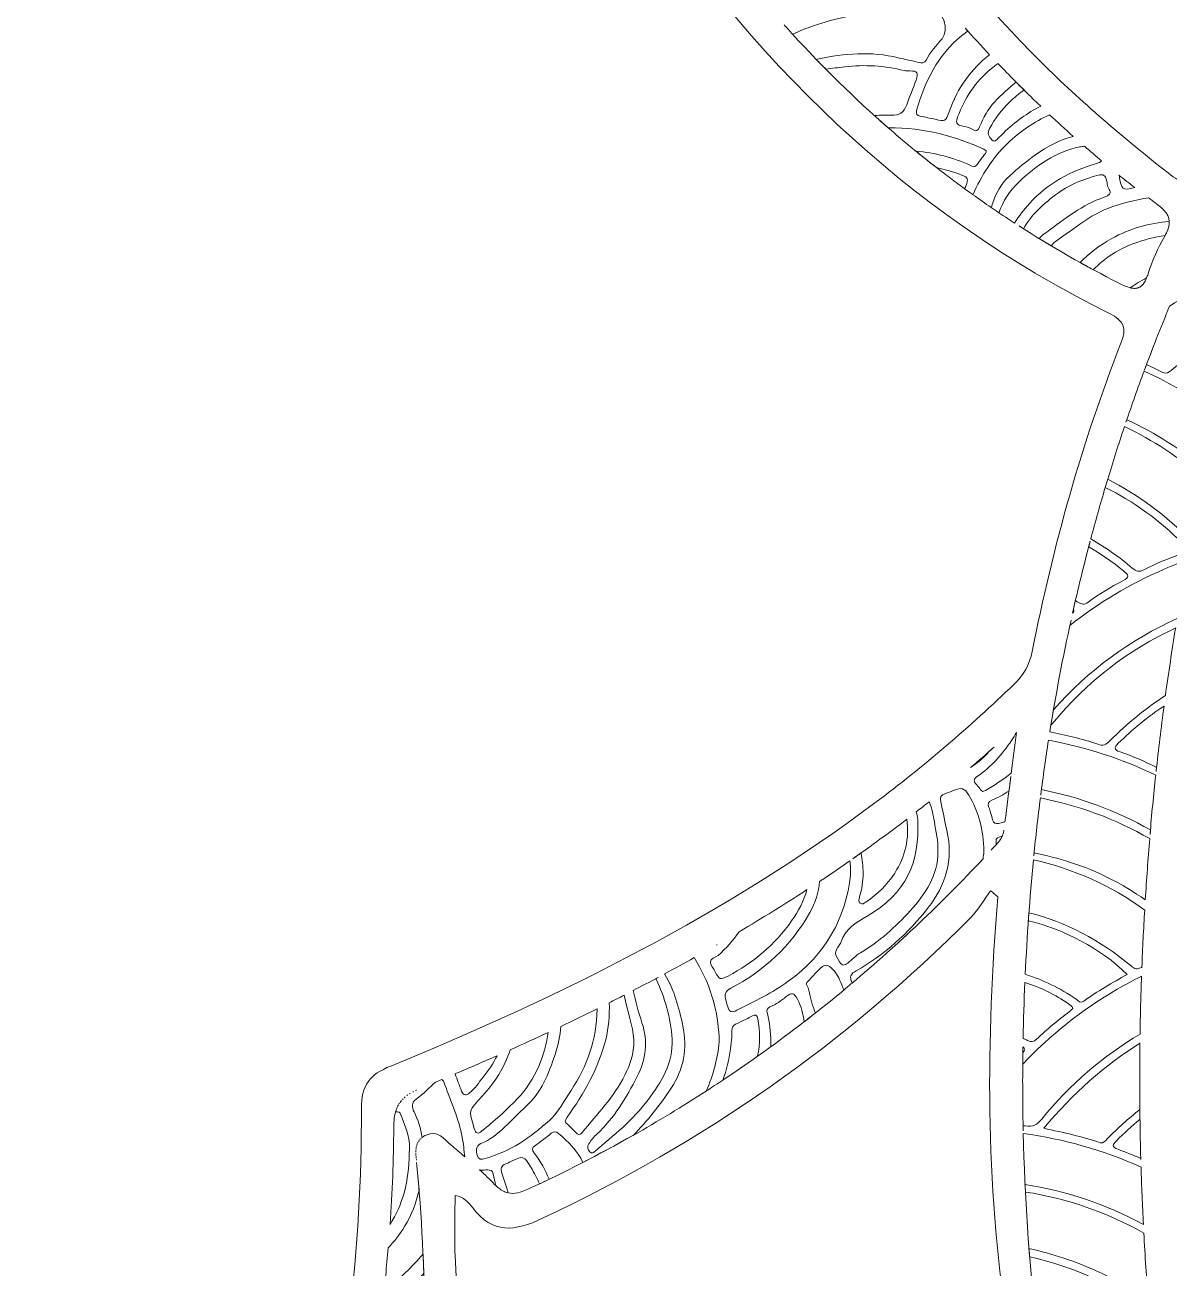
# Model space of a CAD drawing. Extents: x 39 to 1962, y -794 to -206.
# Drawn here: x 39.5 to 190.4, y -568 to -404.1 of the extents above; entities that cross this region are included whole.
import ezdxf

# ---------------------------------------------------------------- set-up
doc = ezdxf.new("R2010")
doc.units = 0
doc.header["$MEASUREMENT"] = 0
doc.layers.add('Layer 1', color=7, linetype='Continuous')

# ---------------------------------------------------------------- blocks, each defined once
blk = doc.blocks.new('block 3')
at = {"layer": 'Layer 1', "lineweight": 0}
for points, knots in [([(393.1, -365.01), (402.1, -360.03), (410.87, -354.67), (419.38, -348.9), (441.44, -333.94), (460.4, -315.92), (474.68, -293.21), (476.14, -290.88), (476.2, -289.34), (474, -287.48), (470.25, -284.29), (466.73, -280.83), (463.09, -277.51), (460.36, -275.03), (459.69, -275.11), (457.68, -278.22), (437.77, -308.85), (412.73, -334.57), (383.28, -356.07), (381.5, -357.37), (380.16, -358.92), (379.01, -360.77), (369.69, -375.81), (359.8, -390.44), (347.75, -403.49), (340.34, -411.52), (332.34, -418.91), (323.25, -425.39), (319.92, -418.65), (316.47, -412.25), (312.69, -406.03), (312.05, -404.98), (312.32, -404), (312.5, -402.94), (314.88, -388.68), (315.68, -374.41), (312.74, -360.13), (309.8, -345.89), (303.75, -333.59), (290.87, -325.66), (289.62, -324.89), (289.75, -324.26), (290.25, -323.1), (295.27, -311.51), (296.1, -299.71), (291.68, -287.77), (291.04, -286.05), (291.71, -285.23), (292.77, -284.21), (297.51, -279.71), (302.17, -275.14), (306.93, -270.65), (320.35, -258), (334.2, -245.87), (350.31, -236.63), (369.09, -225.88), (388.99, -221.25), (410.52, -225.5), (425.78, -228.51), (439.47, -235.21), (452.46, -243.53), (453.79, -244.38), (455.22, -245.74), (456.65, -243.92), (458.11, -242.07), (456.35, -240.99), (455.25, -239.94), (450.9, -235.79), (446.32, -231.93), (441.45, -228.41), (416.56, -210.46), (389.6, -206.01), (360.48, -216.11), (343.7, -221.92), (328.86, -231.24), (314.82, -241.93), (302.87, -251.02), (291.78, -261.11), (280.8, -271.33), (279.84, -272.22), (279.14, -273.43), (277.29, -272.73), (271.76, -270.63), (266.11, -271.08), (260.55, -272.66), (258.82, -273.15), (257.28, -273.12), (255.55, -272.64), (251.51, -271.53), (247.18, -270.36), (243.21, -271.79), (237.94, -273.69), (234.56, -271.74), (231.48, -267.93), (231.28, -267.68), (231.03, -267.47), (230.8, -267.25), (214.83, -252.45), (198.42, -238.2), (179.5, -227.18), (164.15, -218.24), (147.94, -211.72), (129.96, -210.84), (101.87, -209.46), (79.56, -221.94), (59.97, -240.66), (58.97, -241.62), (58.25, -242.7), (59.37, -244), (60.45, -245.27), (61.63, -244.74), (62.8, -244.02), (66.37, -241.85), (69.9, -239.6), (73.55, -237.58), (86.52, -230.41), (100.19, -225.37), (115.09, -224.17), (135.28, -222.54), (153.33, -228.74), (170.18, -239.25), (190.25, -251.77), (206.82, -268.43), (223.73, -284.69), (224.59, -285.52), (224.84, -286.31), (224.39, -287.52), (219.89, -299.58), (220.67, -311.47), (225.76, -323.15), (226.29, -324.37), (226.19, -324.98), (225.01, -325.7), (212.58, -333.38), (206.48, -345.23), (203.48, -358.98), (200.41, -372.99), (200.86, -387.08), (203.27, -401.13), (203.74, -403.91), (203.47, -406.21), (201.96, -408.68), (199.17, -413.24), (196.6, -417.95), (194.29, -422.77), (193.08, -425.29), (192.18, -425.07), (190.27, -423.58), (184.44, -419.02), (178.83, -414.22), (173.57, -409.01), (159.02, -394.56), (147.63, -377.71), (136.75, -360.47), (135.83, -359.02), (134.89, -357.65), (133.45, -356.61), (103.54, -334.97), (78.23, -308.92), (58.21, -277.83), (56.73, -275.53), (55.37, -275.25), (53.38, -277.14), (49.97, -280.39), (46.47, -283.55), (43, -286.75), (39.46, -290.02), (39.5, -289.99), (42.11, -294.14), (55.67, -315.71), (73.62, -332.97), (94.44, -347.42), (103.59, -353.77), (113.1, -359.58), (122.84, -364.98), (125.03, -366.2), (125.19, -367.14), (123.76, -369.05), (122.03, -371.36), (120.78, -374.05), (118.97, -376.28), (116.93, -378.78), (117.14, -380.77), (118.84, -383.43), (134.92, -408.61), (155.65, -428.71), (182.54, -442.12), (184.49, -443.09), (184.84, -444), (184.05, -446.02), (178.91, -459.21), (175.08, -472.79), (172.36, -486.69), (172.01, -488.46), (171.22, -489.8), (169.93, -491.04), (164.14, -496.62), (158.05, -501.85), (151.6, -506.67), (131.99, -521.33), (110.28, -532.16), (87.72, -541.37), (84.96, -542.5), (83.83, -543.89), (83.85, -547.02), (83.97, -565.41), (81.52, -583.55), (77.78, -601.52), (74.41, -617.67), (69.89, -633.53), (65.23, -649.34), (63.96, -653.62), (64.21, -653.97), (68.67, -654.81), (72.46, -655.52), (76.24, -656.23), (80.04, -656.92), (84.51, -657.73), (84.49, -657.71), (85.81, -653.34), (94.41, -624.96), (97.62, -595.95), (96.22, -566.37), (96.1, -563.76), (96.21, -561.13), (96.21, -558.46), (97.36, -558.55), (98.01, -559.39), (98.54, -560.08), (101.22, -563.55), (104.05, -563.19), (107.76, -561.45), (128.93, -551.52), (147.79, -538.36), (164.25, -521.77), (165.27, -520.75), (165.99, -519.43), (166.86, -518.25), (167.17, -518.51), (167.49, -518.78), (167.81, -519.04), (166.27, -537.89), (166.16, -556.79), (169.02, -575.44), (170.39, -584.42), (168.22, -591.5), (163.99, -598.98), (150.94, -622.11), (135.39, -643.47), (118.96, -664.23), (117.02, -666.68), (116.52, -668.68), (117.59, -671.73), (122.74, -686.41), (126.27, -701.52), (128.92, -716.84), (132.78, -739.14), (134.55, -761.67), (135.88, -784.24), (136.05, -787.06), (136.97, -788.29), (139.83, -788.37), (144.43, -788.51), (149.02, -788.92), (153.62, -789.17), (157.71, -789.39), (158.09, -789.01), (157.96, -784.96), (157.32, -764.11), (154.05, -743.63), (149.1, -723.39), (145.07, -706.94), (139.9, -690.85), (133.86, -675.05), (132.82, -672.34), (133.48, -671.99), (136, -672.29), (139.18, -672.68), (142.41, -672.7), (145.6, -673.06), (147.68, -673.3), (148.94, -672.54), (150.15, -670.88), (160.62, -656.53), (169.29, -641.2), (175.84, -624.68), (176.23, -623.68), (176.22, -622.35), (177.56, -621.73), (178.53, -624.96), (179.42, -628.16), (180.43, -631.31), (186.54, -650.34), (194, -668.76), (205.69, -685.16), (210.88, -692.45), (216.78, -699.11), (224.93, -703.26), (234.01, -707.89), (242.13, -706.02), (248.25, -697.99), (251.88, -693.23), (253.98, -687.74), (255.55, -682.03), (256.38, -679.03), (257.08, -675.99), (258.05, -672.09), (259.04, -676.08), (259.72, -679.18), (260.6, -682.22), (262.61, -689.17), (265.18, -695.85), (270.57, -701), (275.02, -705.26), (280.27, -706.67), (286.27, -705.13), (292.39, -703.55), (297.26, -699.91), (301.61, -695.54), (313.49, -683.63), (320.92, -668.94), (327.47, -653.73), (331.92, -643.4), (335.37, -632.71), (338.68, -621.17), (339.37, -622.72), (339.79, -623.57), (340.14, -624.45), (346.72, -641.07), (355.35, -656.54), (366, -670.9), (367.23, -672.55), (368.5, -673.29), (370.56, -673.06), (373.86, -672.69), (377.19, -672.63), (380.49, -672.27), (382.79, -672.01), (383.25, -672.46), (382.37, -674.78), (376.66, -689.8), (371.66, -705.05), (367.7, -720.63), (362.29, -741.86), (358.77, -763.37), (358.13, -785.31), (358.04, -788.18), (358.81, -789.51), (361.91, -789.23), (366.82, -788.79), (371.74, -788.52), (376.66, -788.31), (379.02, -788.21), (380.06, -787.31), (380.22, -784.84), (380.99, -772.98), (381.75, -761.11), (382.82, -749.27), (385.05, -724.69), (388.78, -700.31), (396.85, -676.92), (399.27, -669.92), (398.21, -665.39), (393.72, -659.81), (376.32, -638.16), (360.52, -615.39), (347.62, -590.69), (346.25, -588.07), (345.91, -585.58), (346.33, -582.71), (348.66, -566.56), (349.53, -550.32), (349.08, -534.01), (348.95, -529.05), (348.63, -524.09), (348.39, -519.13), (348.72, -518.88), (349.04, -518.62), (349.37, -518.37), (350.31, -519.66), (351.1, -521.09), (352.22, -522.21), (369.01, -539.1), (388.3, -552.39), (410.02, -562.19), (412.7, -563.39), (414.6, -563.24), (416.51, -560.99), (417.41, -559.92), (418.42, -558.76), (420.07, -558.25), (420.07, -559.04), (420.1, -559.56), (420.06, -560.09), (418.99, -577.02), (419.32, -593.92), (421.34, -610.78), (423.12, -625.59), (426.18, -640.13), (430.44, -654.43), (431.14, -656.76), (432.21, -657.81), (434.85, -657.21), (439.23, -656.2), (443.66, -655.44), (448.1, -654.71), (450.93, -654.24), (451.94, -653.1), (451.01, -650.11), (449, -643.67), (447.23, -637.16), (445.43, -630.67), (437.74, -602.81), (432.05, -574.63), (432.24, -545.56), (432.25, -543.4), (431.13, -542.57), (429.43, -541.84), (422.26, -538.74), (415.05, -535.73), (407.99, -532.4), (385.48, -521.79), (364.49, -508.86), (346.54, -491.4), (345.01, -489.92), (344.03, -488.35), (343.63, -486.24), (341.08, -472.85), (337.4, -459.76), (332.44, -447.08), (331.18, -443.87), (332.02, -442.81), (334.76, -441.42), (361.45, -427.86), (381.9, -407.6), (397.73, -382.42), (398.94, -380.49), (398.94, -379.03), (397.61, -377.2), (395.67, -374.51), (394.11, -371.55), (392.17, -368.86), (390.82, -367), (391.1, -366.11), (393.1, -365.01)], [0, 0, 0, 0, 1, 1, 1, 2, 2, 2, 3, 3, 3, 4, 4, 4, 5, 5, 5, 6, 6, 6, 7, 7, 7, 8, 8, 8, 9, 9, 9, 10, 10, 10, 11, 11, 11, 12, 12, 12, 13, 13, 13, 14, 14, 14, 15, 15, 15, 16, 16, 16, 17, 17, 17, 18, 18, 18, 19, 19, 19, 20, 20, 20, 21, 21, 21, 22, 22, 22, 23, 23, 23, 24, 24, 24, 25, 25, 25, 26, 26, 26, 27, 27, 27, 28, 28, 28, 29, 29, 29, 30, 30, 30, 31, 31, 31, 32, 32, 32, 33, 33, 33, 34, 34, 34, 35, 35, 35, 36, 36, 36, 37, 37, 37, 38, 38, 38, 39, 39, 39, 40, 40, 40, 41, 41, 41, 42, 42, 42, 43, 43, 43, 44, 44, 44, 45, 45, 45, 46, 46, 46, 47, 47, 47, 48, 48, 48, 49, 49, 49, 50, 50, 50, 51, 51, 51, 52, 52, 52, 53, 53, 53, 54, 54, 54, 55, 55, 55, 56, 56, 56, 57, 57, 57, 58, 58, 58, 59, 59, 59, 60, 60, 60, 61, 61, 61, 62, 62, 62, 63, 63, 63, 64, 64, 64, 65, 65, 65, 66, 66, 66, 67, 67, 67, 68, 68, 68, 69, 69, 69, 70, 70, 70, 71, 71, 71, 72, 72, 72, 73, 73, 73, 74, 74, 74, 75, 75, 75, 76, 76, 76, 77, 77, 77, 78, 78, 78, 79, 79, 79, 80, 80, 80, 81, 81, 81, 82, 82, 82, 83, 83, 83, 84, 84, 84, 85, 85, 85, 86, 86, 86, 87, 87, 87, 88, 88, 88, 89, 89, 89, 90, 90, 90, 91, 91, 91, 92, 92, 92, 93, 93, 93, 94, 94, 94, 95, 95, 95, 96, 96, 96, 97, 97, 97, 98, 98, 98, 99, 99, 99, 100, 100, 100, 101, 101, 101, 102, 102, 102, 103, 103, 103, 104, 104, 104, 105, 105, 105, 106, 106, 106, 107, 107, 107, 108, 108, 108, 109, 109, 109, 110, 110, 110, 111, 111, 111, 112, 112, 112, 113, 113, 113, 114, 114, 114, 115, 115, 115, 116, 116, 116, 117, 117, 117, 118, 118, 118, 119, 119, 119, 120, 120, 120, 121, 121, 121, 122, 122, 122, 123, 123, 123, 124, 124, 124, 125, 125, 125, 126, 126, 126, 127, 127, 127, 128, 128, 128, 129, 129, 129, 130, 130, 130, 131, 131, 131, 132, 132, 132, 133, 133, 133, 134, 134, 134, 135, 135, 135, 136, 136, 136, 137, 137, 137, 138, 138, 138, 139, 139, 139, 140, 140, 140, 141, 141, 141, 142, 142, 142, 143, 143, 143, 144, 144, 144, 145, 145, 145, 146, 146, 146, 147, 147, 147, 148, 148, 148, 148]), ([(140.75, -405.29), (143.61, -403.96), (146.63, -403.14), (149.73, -402.6), (151.47, -402.3), (153.17, -401.75), (154.95, -401.71), (156.38, -401.72), (157.81, -401.89), (159.24, -402.01), (160.63, -402.12), (161.41, -404.72), (160.46, -405.88), (159.71, -406.79), (158.9, -407.62), (158.36, -408.7), (158.15, -409.14), (157.78, -409.11), (157.37, -409.01), (156.48, -408.79), (155.57, -408.61), (154.67, -408.39), (151.11, -407.53), (147.58, -407.79), (144.04, -408.58), (143.98, -408.59), (143.93, -408.61), (143.87, -408.62), (144.29, -409.05), (144.71, -409.47), (145.13, -409.9), (145.94, -409.79), (146.76, -409.69), (147.58, -409.59), (150.25, -409.26), (152.87, -409.46), (155.48, -410.08), (155.71, -410.13), (155.97, -410.12), (156.21, -410.13), (157.2, -410.13), (157.38, -410.35), (157.03, -411.35), (156.65, -412.45), (156.17, -413.51), (155.8, -414.61), (155.45, -415.63), (154.77, -416.01), (153.8, -415.96), (153.47, -415.95), (153.14, -415.96), (152.82, -415.96), (152.39, -415.96), (151.96, -415.99), (151.54, -416.02), (152.13, -416.56), (152.73, -417.09), (153.34, -417.62), (148.91, -413.76), (144.72, -409.65), (140.75, -405.29)], [0, 0, 0, 0, 1, 1, 1, 2, 2, 2, 3, 3, 3, 4, 4, 4, 5, 5, 5, 6, 6, 6, 7, 7, 7, 8, 8, 8, 9, 9, 9, 10, 10, 10, 11, 11, 11, 12, 12, 12, 13, 13, 13, 14, 14, 14, 15, 15, 15, 16, 16, 16, 17, 17, 17, 18, 18, 18, 19, 19, 19, 20, 20, 20, 20]), ([(139.64, -404.05), (140.01, -404.47), (140.38, -404.88), (140.75, -405.29), (140.38, -404.88), (140.01, -404.47), (139.64, -404.05)], [0, 0, 0, 0, 1, 1, 1, 2, 2, 2, 2]), ([(163.04, -405.5), (163.31, -405.28), (163.58, -405.08), (163.86, -404.87), (163.75, -404.75), (163.64, -404.62), (163.53, -404.5), (164.58, -405.67), (165.64, -406.84), (166.72, -407.99), (166.72, -407.99), (166.72, -407.99), (166.72, -407.99), (164.36, -409.87), (162.5, -412.29), (161.38, -415.54), (160.94, -416.81), (160.86, -416.81), (159.56, -416.51), (158.9, -416.36), (158.24, -416.23), (157.57, -416.08), (157.21, -416), (156.97, -415.83), (157.1, -415.37), (158.18, -411.48), (159.93, -407.99), (163.04, -405.5)], [0, 0, 0, 0, 1, 1, 1, 2, 2, 2, 3, 3, 3, 4, 4, 4, 5, 5, 5, 6, 6, 6, 7, 7, 7, 8, 8, 8, 9, 9, 9, 9]), ([(172.45, -413.81), (172.79, -414.14), (173.13, -414.46), (173.47, -414.78), (171.71, -415.67), (170.08, -416.85), (168.56, -418.32), (168.38, -418.5), (168.23, -418.7), (168.02, -418.84), (167.73, -419.04), (167.55, -419.67), (167.04, -419.21), (166.59, -418.8), (166.38, -418.35), (166.73, -417.72), (167.45, -416.43), (168.28, -415.24), (169.34, -414.25), (169.96, -413.67), (170.61, -413.13), (171.27, -412.64), (170.92, -412.29), (170.57, -411.95), (170.22, -411.6), (169.24, -412.4), (168.31, -413.27), (167.41, -414.21), (166.51, -415.14), (165.9, -416.29), (165.42, -417.51), (165.22, -418.03), (164.98, -418.17), (164.51, -417.86), (164.06, -417.57), (163.54, -417.48), (163.04, -417.39), (162.29, -417.25), (162.27, -416.8), (162.51, -416.2), (163.48, -413.71), (164.87, -411.51), (166.92, -409.86), (167.22, -409.62), (167.53, -409.39), (167.84, -409.16), (167.84, -409.15), (167.83, -409.15), (167.82, -409.14), (169.34, -410.72), (170.87, -412.28), (172.45, -413.81)], [0, 0, 0, 0, 1, 1, 1, 2, 2, 2, 3, 3, 3, 4, 4, 4, 5, 5, 5, 6, 6, 6, 7, 7, 7, 8, 8, 8, 9, 9, 9, 10, 10, 10, 11, 11, 11, 12, 12, 12, 13, 13, 13, 14, 14, 14, 15, 15, 15, 16, 16, 16, 17, 17, 17, 17]), ([(169.1, -419.68), (170.77, -418.07), (172.64, -416.85), (174.64, -415.9), (175.67, -416.86), (176.71, -417.82), (177.76, -418.76), (175.99, -419.24), (174.35, -420.1), (172.79, -421.2), (171.6, -422.05), (170.46, -422.97), (169.38, -423.97), (168.27, -424.99), (167.53, -426.23), (167.09, -427.73), (167.04, -427.87), (167, -428.01), (166.95, -428.15), (166.14, -427.59), (165.33, -427.02), (164.52, -426.45), (165.67, -423.95), (167.08, -421.62), (169.1, -419.68)], [0, 0, 0, 0, 1, 1, 1, 2, 2, 2, 3, 3, 3, 4, 4, 4, 5, 5, 5, 6, 6, 6, 7, 7, 7, 8, 8, 8, 8]), ([(165.97, -420.46), (166.27, -420.6), (166.37, -420.73), (166.17, -421), (165.77, -421.55), (165.37, -422.08), (164.96, -422.61), (164.72, -422.92), (164.46, -422.71), (164.22, -422.6), (161.9, -421.52), (159.49, -420.92), (157.03, -420.73), (157.92, -421.45), (158.81, -422.17), (159.72, -422.87), (157.54, -421.18), (155.41, -419.43), (153.34, -417.62), (158.27, -417.63), (162.18, -418.74), (165.97, -420.46)], [0, 0, 0, 0, 1, 1, 1, 2, 2, 2, 3, 3, 3, 4, 4, 4, 5, 5, 5, 6, 6, 6, 7, 7, 7, 7]), ([(167.97, -428.85), (168.51, -427.31), (169.37, -425.94), (170.59, -424.79), (172.91, -422.59), (175.46, -420.78), (178.61, -420.15), (178.82, -420.11), (179.03, -420.08), (179.25, -420.06), (179.99, -420.71), (180.75, -421.36), (181.51, -421.99), (181.36, -422.14), (181.16, -422.25), (180.87, -422.33), (177.5, -423.3), (174.44, -424.9), (171.99, -427.6), (171.26, -428.41), (170.59, -429.27), (170.01, -430.19), (168.98, -429.53), (167.96, -428.84), (166.95, -428.15), (167.29, -428.38), (167.63, -428.62), (167.97, -428.85)], [0, 0, 0, 0, 1, 1, 1, 2, 2, 2, 3, 3, 3, 4, 4, 4, 5, 5, 5, 6, 6, 6, 7, 7, 7, 8, 8, 8, 9, 9, 9, 9]), ([(161.06, -423.2), (161.71, -423.38), (162.36, -423.6), (162.99, -423.85), (163.38, -424), (163.94, -424.12), (163.78, -424.73), (163.7, -425.05), (163.6, -425.39), (163.43, -425.67), (162.18, -424.76), (160.94, -423.82), (159.72, -422.87), (160.16, -422.97), (160.61, -423.08), (161.06, -423.2)], [0, 0, 0, 0, 1, 1, 1, 2, 2, 2, 3, 3, 3, 4, 4, 4, 5, 5, 5, 5]), ([(183.87, -438.15), (179.27, -435.83), (174.86, -433.3), (170.62, -430.58), (170.82, -430.71), (171.02, -430.83), (171.21, -430.96), (172.38, -428.81), (174.22, -427.32), (176.17, -425.96), (177.65, -424.94), (179.34, -424.37), (181.05, -423.89), (181.69, -423.71), (182.04, -423.89), (182.15, -424.58), (182.18, -424.75), (182.27, -424.91), (182.26, -425.08), (182.24, -425.56), (182.86, -425.98), (182.54, -426.38), (182.27, -426.71), (181.73, -426.81), (181.3, -426.98), (178.53, -428.08), (176.21, -429.98), (173.81, -431.72), (173.61, -431.86), (173.43, -432.04), (173.26, -432.23), (173.78, -432.55), (174.31, -432.87), (174.84, -433.19), (175.94, -432.04), (177.39, -431.33), (178.65, -430.36), (181.36, -428.27), (184.47, -427.37), (187.69, -426.87), (188.08, -427.15), (188.46, -427.44), (188.85, -427.73), (190.25, -428.74), (190.67, -429.63), (190.31, -430.83), (190.4, -430.53), (190.44, -430.25), (190.43, -429.98), (187.8, -430.19), (185.23, -430.9), (182.84, -432.24), (181.27, -433.12), (179.88, -434.17), (178.68, -435.4), (179.25, -435.72), (179.82, -436.03), (180.4, -436.34), (180.87, -435.87), (181.38, -435.43), (181.92, -435), (184.37, -433.09), (187.07, -432.29), (189.88, -431.83), (190.02, -431.57), (190.14, -431.32), (190.23, -431.09), (190.13, -431.35), (190, -431.62), (189.83, -431.92), (188.95, -433.5), (188.16, -435.18), (187.63, -436.91), (187.57, -437.1), (187.51, -437.27), (187.44, -437.43), (186.69, -437.82), (185.97, -438.25), (185.29, -438.73), (185.47, -438.78), (185.63, -438.8), (185.79, -438.81), (185.25, -438.79), (184.62, -438.53), (183.87, -438.15)], [0, 0, 0, 0, 1, 1, 1, 2, 2, 2, 3, 3, 3, 4, 4, 4, 5, 5, 5, 6, 6, 6, 7, 7, 7, 8, 8, 8, 9, 9, 9, 10, 10, 10, 11, 11, 11, 12, 12, 12, 13, 13, 13, 14, 14, 14, 15, 15, 15, 16, 16, 16, 17, 17, 17, 18, 18, 18, 19, 19, 19, 20, 20, 20, 21, 21, 21, 22, 22, 22, 23, 23, 23, 24, 24, 24, 25, 25, 25, 26, 26, 26, 27, 27, 27, 28, 28, 28, 28]), ([(185.88, -425.51), (184.24, -425.96), (184.12, -425.81), (183.81, -423.88), (183.81, -423.88), (183.81, -423.88), (183.8, -423.88), (184.49, -424.43), (185.18, -424.97), (185.88, -425.51)], [0, 0, 0, 0, 1, 1, 1, 2, 2, 2, 3, 3, 3, 3]), ([(164.51, -426.44), (164.15, -426.19), (163.79, -425.93), (163.44, -425.67), (163.79, -425.93), (164.15, -426.19), (164.51, -426.44)], [0, 0, 0, 0, 1, 1, 1, 2, 2, 2, 2]), ([(190.3, -430.85), (190.28, -430.93), (190.26, -431), (190.23, -431.08), (190.26, -431), (190.28, -430.93), (190.3, -430.85)], [0, 0, 0, 0, 1, 1, 1, 2, 2, 2, 2]), ([(200.55, -443.84), (197.08, -445.14), (193.74, -447.07), (190.67, -449.62), (190.34, -449.89), (190.08, -450.15), (189.58, -449.89), (188.88, -449.52), (188.16, -449.18), (187.43, -448.86), (187.33, -449.12), (187.23, -449.39), (187.13, -449.65), (188.19, -446.8), (189.31, -443.96), (190.48, -441.14), (191.34, -440.58), (192.23, -440.06), (193.15, -439.57), (196.35, -437.86), (199.7, -436.63), (203.11, -435.86), (202.22, -438.51), (201.37, -441.17), (200.55, -443.84)], [0, 0, 0, 0, 1, 1, 1, 2, 2, 2, 3, 3, 3, 4, 4, 4, 5, 5, 5, 6, 6, 6, 7, 7, 7, 8, 8, 8, 8]), ([(187.25, -437.84), (187.32, -437.72), (187.38, -437.59), (187.44, -437.44), (187.38, -437.59), (187.32, -437.72), (187.25, -437.84)], [0, 0, 0, 0, 1, 1, 1, 2, 2, 2, 2]), ([(185.81, -438.81), (185.97, -438.81), (186.12, -438.8), (186.26, -438.76), (186.12, -438.8), (185.97, -438.81), (185.81, -438.81)], [0, 0, 0, 0, 1, 1, 1, 2, 2, 2, 2]), ([(186.26, -438.76), (186.35, -438.73), (186.44, -438.69), (186.53, -438.65), (186.44, -438.69), (186.35, -438.73), (186.26, -438.76)], [0, 0, 0, 0, 1, 1, 1, 2, 2, 2, 2]), ([(186.54, -438.64), (186.67, -438.57), (186.79, -438.47), (186.9, -438.35), (186.79, -438.47), (186.67, -438.57), (186.54, -438.64)], [0, 0, 0, 0, 1, 1, 1, 2, 2, 2, 2]), ([(186.92, -438.33), (187.03, -438.21), (187.14, -438.05), (187.24, -437.87), (187.14, -438.05), (187.03, -438.21), (186.92, -438.33)], [0, 0, 0, 0, 1, 1, 1, 2, 2, 2, 2]), ([(187.11, -449.71), (190.67, -451.32), (194.03, -453.33), (197.19, -455.74), (196.51, -458.33), (195.87, -460.94), (195.26, -463.55), (195.32, -463.32), (195.37, -463.09), (195.43, -462.86), (192.15, -460.11), (188.58, -457.87), (184.83, -456.13), (184.8, -456.24), (184.76, -456.35), (184.72, -456.46), (185.48, -454.2), (186.28, -451.95), (187.11, -449.71)], [0, 0, 0, 0, 1, 1, 1, 2, 2, 2, 3, 3, 3, 4, 4, 4, 5, 5, 5, 6, 6, 6, 6]), ([(184.52, -457.04), (188.27, -458.82), (191.83, -461.13), (195.16, -464), (194.53, -466.72), (193.94, -469.45), (193.38, -472.19), (189.98, -468.73), (186.29, -465.99), (182.31, -463.99), (183.01, -461.66), (183.75, -459.35), (184.52, -457.04)], [0, 0, 0, 0, 1, 1, 1, 2, 2, 2, 3, 3, 3, 4, 4, 4, 4]), ([(181.99, -465.05), (182.1, -464.7), (182.2, -464.34), (182.31, -463.99), (182.2, -464.34), (182.1, -464.7), (181.99, -465.05)], [0, 0, 0, 0, 1, 1, 1, 2, 2, 2, 2]), ([(180.07, -471.86), (180.68, -469.58), (181.32, -467.32), (181.99, -465.06), (185.7, -466.92), (189.16, -469.39), (192.21, -472.46), (193.15, -473.4), (193.15, -473.4), (191.95, -473.84), (190.29, -474.44), (188.66, -475.11), (187.09, -475.92), (186.47, -476.24), (186.08, -476.16), (185.55, -475.71), (183.81, -474.21), (181.98, -472.93), (180.07, -471.86)], [0, 0, 0, 0, 1, 1, 1, 2, 2, 2, 3, 3, 3, 4, 4, 4, 5, 5, 5, 6, 6, 6, 6]), ([(184.39, -476.07), (185.06, -476.61), (185.26, -476.9), (184.32, -477.37), (182.71, -478.17), (181.19, -479.14), (179.73, -480.2), (179.22, -480.56), (178.87, -480.51), (178.36, -480.18), (178.26, -480.11), (178.15, -480.05), (178.05, -479.99), (177.96, -480.36), (177.88, -480.74), (177.79, -481.11), (177.91, -481.28), (177.88, -481.45), (177.67, -481.65), (178.39, -478.47), (179.16, -475.31), (179.99, -472.16), (179.93, -472.41), (179.86, -472.66), (179.8, -472.91), (181.39, -473.81), (182.92, -474.86), (184.39, -476.07)], [0, 0, 0, 0, 1, 1, 1, 2, 2, 2, 3, 3, 3, 4, 4, 4, 5, 5, 5, 6, 6, 6, 7, 7, 7, 8, 8, 8, 9, 9, 9, 9]), ([(189.92, -492.51), (187.34, -494.17), (184.89, -496.17), (182.59, -498.49), (182.09, -498.99), (181.7, -499.19), (180.99, -498.93), (178.93, -498.2), (176.8, -497.75), (174.67, -497.3), (175.47, -492.34), (176.4, -487.43), (177.47, -482.57), (177.42, -482.79), (177.37, -483.02), (177.32, -483.25), (181.07, -480.29), (185.22, -477.82), (189.78, -475.84), (190.81, -475.39), (191.85, -474.99), (192.9, -474.61), (192.9, -474.61), (192.9, -474.61), (192.9, -474.61), (192.4, -477.18), (191.92, -479.77), (191.48, -482.37), (191.48, -482.36), (191.49, -482.36), (191.49, -482.35), (185.36, -485.11), (179.76, -489.16), (175.15, -494.41), (175.04, -495.08), (174.92, -495.75), (174.81, -496.42), (174.87, -496.36), (174.93, -496.3), (174.98, -496.24), (179.54, -490.67), (185.14, -486.45), (191.28, -483.58), (191.28, -483.58), (191.28, -483.58), (191.28, -483.57), (190.79, -486.54), (190.34, -489.52), (189.92, -492.51)], [0, 0, 0, 0, 1, 1, 1, 2, 2, 2, 3, 3, 3, 4, 4, 4, 5, 5, 5, 6, 6, 6, 7, 7, 7, 8, 8, 8, 9, 9, 9, 10, 10, 10, 11, 11, 11, 12, 12, 12, 13, 13, 13, 14, 14, 14, 15, 15, 15, 16, 16, 16, 16]), ([(183.94, -499.94), (183.07, -499.64), (183.12, -499.39), (183.71, -498.81), (185.59, -496.95), (187.6, -495.31), (189.74, -493.89), (189.35, -496.76), (189.01, -499.63), (188.7, -502.52), (188.71, -502.35), (188.73, -502.18), (188.75, -502.01), (187.2, -501.19), (185.59, -500.5), (183.94, -499.94)], [0, 0, 0, 0, 1, 1, 1, 2, 2, 2, 3, 3, 3, 4, 4, 4, 5, 5, 5, 5]), ([(169.59, -502.74), (168.52, -503.6), (167.35, -504.32), (166.17, -505.04), (165.91, -505.19), (165.73, -505.2), (165.55, -504.95), (165.39, -504.72), (165.23, -504.48), (165.03, -504.29), (164.56, -503.85), (164.61, -503.5), (165.13, -503.15), (166.95, -501.93), (168.38, -500.26), (169.62, -498.44), (169.85, -498.1), (170.07, -497.74), (170.28, -497.38), (170.05, -499.19), (169.82, -500.97), (169.59, -502.74)], [0, 0, 0, 0, 1, 1, 1, 2, 2, 2, 3, 3, 3, 4, 4, 4, 5, 5, 5, 6, 6, 6, 7, 7, 7, 7]), ([(187.9, -510.83), (187.91, -510.63), (187.93, -510.44), (187.95, -510.24), (183.38, -507.66), (178.52, -505.89), (173.57, -504.92), (173.54, -505.16), (173.51, -505.39), (173.48, -505.63), (173.79, -503.21), (174.13, -500.8), (174.5, -498.4), (179.55, -499.34), (184.27, -500.89), (188.64, -503.03), (188.36, -505.63), (188.11, -508.22), (187.9, -510.83)], [0, 0, 0, 0, 1, 1, 1, 2, 2, 2, 3, 3, 3, 4, 4, 4, 5, 5, 5, 6, 6, 6, 6]), ([(166.58, -499.95), (166.39, -500.22), (166.19, -500.47), (165.93, -500.69), (165.37, -501.17), (164.8, -501.61), (164.21, -502.01), (164.21, -502.01), (164.21, -502.01), (164.21, -502.01), (165.26, -501.12), (166.3, -500.22), (167.34, -499.3), (167.09, -499.52), (166.83, -499.73), (166.58, -499.95)], [0, 0, 0, 0, 1, 1, 1, 2, 2, 2, 3, 3, 3, 4, 4, 4, 5, 5, 5, 5]), ([(168.76, -509.16), (167.3, -509.6), (167.29, -509.58), (166.86, -507.94), (166.8, -507.72), (166.75, -507.49), (166.65, -507.29), (166.41, -506.8), (166.54, -506.5), (167.02, -506.3), (167.83, -505.97), (168.58, -505.55), (169.29, -505.07), (169.37, -504.45), (169.45, -503.82), (169.53, -503.2), (169.28, -505.2), (169.02, -507.18), (168.76, -509.16)], [0, 0, 0, 0, 1, 1, 1, 2, 2, 2, 3, 3, 3, 4, 4, 4, 5, 5, 5, 6, 6, 6, 6]), ([(148.59, -530.43), (148.52, -530.24), (148.45, -530.04), (148.41, -529.84), (148.3, -529.3), (148.76, -529.01), (149.12, -528.81), (152.86, -526.75), (155.97, -523.84), (158.63, -520.48), (160.93, -517.58), (162, -514.14), (161.08, -510.27), (160.78, -509.02), (160.58, -507.76), (160.28, -506.51), (160.15, -505.95), (160.31, -505.64), (160.82, -505.47), (161.23, -505.33), (161.64, -505.17), (162.04, -505.01), (163.02, -504.61), (163.44, -504.71), (163.99, -505.63), (165.27, -507.8), (165.93, -510.19), (165.99, -513.11), (165.96, -513.43), (165.91, -513.74), (165.86, -514.05), (160.38, -519.89), (154.63, -525.36), (148.59, -530.43)], [0, 0, 0, 0, 1, 1, 1, 2, 2, 2, 3, 3, 3, 4, 4, 4, 5, 5, 5, 6, 6, 6, 7, 7, 7, 8, 8, 8, 9, 9, 9, 10, 10, 10, 11, 11, 11, 11]), ([(161.5, -504.29), (161.5, -504.29), (161.5, -504.29), (161.49, -504.29), (161.5, -504.29), (161.5, -504.29), (161.5, -504.29)], [0, 0, 0, 0, 1, 1, 1, 2, 2, 2, 2]), ([(158.78, -506.59), (159.11, -507.4), (159.3, -508.27), (159.44, -509.14), (159.65, -510.43), (159.95, -511.71), (159.92, -513.03), (159.93, -516.28), (158.24, -518.69), (156.26, -520.89), (154.31, -523.05), (152.17, -524.98), (149.68, -526.45), (149.06, -526.81), (148.56, -527.34), (148.01, -527.8), (147.61, -528.14), (147.29, -528.18), (146.95, -527.64), (146.23, -526.47), (146.2, -526.49), (146.97, -525.31), (147.02, -525.23), (147.08, -525.17), (147.11, -525.09), (147.65, -523.23), (149.09, -522.47), (150.6, -521.59), (155.74, -518.58), (157.55, -514.54), (157.25, -508.86), (157.23, -508.52), (157.15, -508.18), (157.06, -507.84), (157.63, -507.4), (158.19, -506.96), (158.75, -506.52), (158.76, -506.54), (158.77, -506.56), (158.78, -506.59)], [0, 0, 0, 0, 1, 1, 1, 2, 2, 2, 3, 3, 3, 4, 4, 4, 5, 5, 5, 6, 6, 6, 7, 7, 7, 8, 8, 8, 9, 9, 9, 10, 10, 10, 11, 11, 11, 12, 12, 12, 13, 13, 13, 13]), ([(173.43, -506.01), (178.46, -507), (183.34, -508.79), (187.85, -511.38), (187.63, -514.08), (187.44, -516.78), (187.27, -519.47), (184.27, -517.34), (180.99, -515.65), (177.39, -514.51), (175.78, -514), (174.18, -513.58), (172.61, -513.24), (172.59, -513.37), (172.58, -513.51), (172.56, -513.65), (172.82, -511.09), (173.1, -508.55), (173.43, -506.01)], [0, 0, 0, 0, 1, 1, 1, 2, 2, 2, 3, 3, 3, 4, 4, 4, 5, 5, 5, 6, 6, 6, 6]), ([(155.79, -508.83), (156.17, -511.35), (155.63, -513.73), (154.21, -515.93), (153.21, -517.47), (151.91, -518.73), (150.41, -519.74), (150.19, -519.88), (149.96, -520.13), (149.67, -519.91), (149.41, -519.7), (149.5, -519.39), (149.57, -519.12), (149.86, -518.07), (150.07, -517.02), (150.05, -515.93), (150.04, -515.02), (149.95, -514.13), (149.78, -513.27), (149.41, -513.53), (149.04, -513.78), (148.68, -514.04), (151.09, -512.35), (153.46, -510.62), (155.79, -508.83)], [0, 0, 0, 0, 1, 1, 1, 2, 2, 2, 3, 3, 3, 4, 4, 4, 5, 5, 5, 6, 6, 6, 7, 7, 7, 8, 8, 8, 8]), ([(167.6, -512.18), (167.61, -512.03), (167.61, -511.87), (167.59, -511.71), (167.52, -511.29), (167.92, -511.18), (168.25, -511.12), (168.29, -511.12), (168.33, -511.11), (168.37, -511.1), (168.18, -511.5), (167.9, -511.85), (167.6, -512.18)], [0, 0, 0, 0, 1, 1, 1, 2, 2, 2, 3, 3, 3, 4, 4, 4, 4]), ([(168.37, -511.1), (168.43, -510.98), (168.47, -510.86), (168.52, -510.73), (168.48, -510.86), (168.43, -510.98), (168.37, -511.1)], [0, 0, 0, 0, 1, 1, 1, 2, 2, 2, 2]), ([(168.53, -510.7), (168.57, -510.56), (168.6, -510.42), (168.62, -510.26), (168.6, -510.42), (168.57, -510.56), (168.53, -510.7)], [0, 0, 0, 0, 1, 1, 1, 2, 2, 2, 2]), ([(166.92, -512.92), (167.14, -512.67), (167.38, -512.43), (167.6, -512.18), (167.38, -512.43), (167.14, -512.67), (166.92, -512.92)], [0, 0, 0, 0, 1, 1, 1, 2, 2, 2, 2]), ([(148.31, -514.3), (148.37, -514.86), (148.39, -515.48), (148.38, -516.18), (147.78, -521.83), (145.09, -526.68), (140.17, -530.19), (138.03, -531.72), (135.73, -532.87), (133.4, -534.01), (132.66, -534.38), (132.41, -534.27), (132.14, -533.44), (132.04, -533.11), (131.97, -532.78), (131.89, -532.45), (131.74, -531.79), (131.99, -531.42), (132.58, -531.11), (136.96, -528.84), (140.5, -525.57), (143.02, -521.14), (143.76, -519.84), (144.16, -518.46), (144.3, -517.03), (144.44, -516.93), (144.58, -516.84), (144.72, -516.75), (145.93, -515.94), (147.12, -515.13), (148.31, -514.3)], [0, 0, 0, 0, 1, 1, 1, 2, 2, 2, 3, 3, 3, 4, 4, 4, 5, 5, 5, 6, 6, 6, 7, 7, 7, 8, 8, 8, 9, 9, 9, 10, 10, 10, 10]), ([(172.51, -514.19), (177.71, -515.33), (182.71, -517.54), (187.19, -520.8), (187.19, -520.79), (187.19, -520.78), (187.19, -520.77), (187.04, -523.3), (186.92, -525.82), (186.82, -528.34), (186.78, -528.36), (186.75, -528.37), (186.71, -528.39), (186.2, -528.66), (185.88, -528.59), (185.44, -528.22), (181.34, -524.73), (176.72, -522.38), (171.92, -521.16), (171.9, -521.52), (171.87, -521.87), (171.84, -522.22), (176.7, -523.43), (181.25, -525.78), (184.89, -529.28), (182.92, -530.39), (180.98, -531.52), (179.15, -532.81), (178.71, -533.12), (178.45, -532.78), (178.15, -532.57), (176.01, -531.1), (173.78, -530), (171.43, -529.27), (171.67, -524.26), (172.03, -519.23), (172.51, -514.19)], [0, 0, 0, 0, 1, 1, 1, 2, 2, 2, 3, 3, 3, 4, 4, 4, 5, 5, 5, 6, 6, 6, 7, 7, 7, 8, 8, 8, 9, 9, 9, 10, 10, 10, 11, 11, 11, 12, 12, 12, 12]), ([(130.91, -526.79), (131.98, -525.85), (132.89, -524.79), (133.71, -523.66), (133.71, -523.66), (133.71, -523.66), (133.7, -523.66), (136.71, -521.88), (139.69, -520.03), (142.64, -518.11), (142.22, -519.59), (141.52, -520.96), (140.61, -522.24), (138.38, -525.37), (135.56, -527.78), (132.22, -529.5), (131.18, -530.03), (131.06, -529.99), (130.52, -528.93), (130.31, -528.5), (129.91, -528.08), (129.91, -527.65), (129.91, -527.16), (130.57, -527.08), (130.91, -526.79)], [0, 0, 0, 0, 1, 1, 1, 2, 2, 2, 3, 3, 3, 4, 4, 4, 5, 5, 5, 6, 6, 6, 7, 7, 7, 8, 8, 8, 8]), ([(130.71, -525.41), (130.73, -525.4), (130.75, -525.39), (130.77, -525.38), (130.75, -525.39), (130.73, -525.4), (130.71, -525.41)], [0, 0, 0, 0, 1, 1, 1, 2, 2, 2, 2]), ([(124.73, -544.28), (126.38, -541.79), (126.89, -539.07), (126.26, -536.07), (125.75, -533.69), (125.14, -531.37), (123.88, -529.29), (123.87, -529.27), (123.86, -529.25), (123.85, -529.23), (125.16, -528.52), (126.46, -527.81), (127.76, -527.08), (127.76, -527.08), (127.76, -527.08), (127.76, -527.08), (129.68, -530.24), (130.99, -533.72), (131.07, -538.2), (130.84, -540.37), (130.29, -542.57), (129.35, -544.67), (126.2, -546.71), (122.98, -548.66), (119.69, -550.52), (121.58, -548.67), (123.22, -546.55), (124.73, -544.28)], [0, 0, 0, 0, 1, 1, 1, 2, 2, 2, 3, 3, 3, 4, 4, 4, 5, 5, 5, 6, 6, 6, 7, 7, 7, 8, 8, 8, 9, 9, 9, 9]), ([(137.41, -534.46), (137.3, -534.04), (137.33, -533.74), (137.76, -533.57), (138.56, -533.26), (139.23, -532.74), (139.91, -532.22), (140.67, -531.64), (140.88, -531.69), (141.37, -532.55), (141.9, -533.48), (142.15, -534.51), (142.25, -535.55), (142.74, -535.17), (143.24, -534.78), (143.73, -534.39), (143.66, -534.11), (143.56, -533.84), (143.45, -533.57), (143.05, -532.66), (143.09, -531.61), (142.62, -530.73), (142.54, -530.56), (142.58, -530.38), (142.71, -530.26), (143.4, -529.62), (143.95, -528.82), (144.7, -528.25), (145.02, -528.02), (145.28, -528.03), (145.59, -528.25), (146.22, -528.69), (146.65, -529.31), (146.95, -530.02), (147.14, -530.45), (147.32, -530.9), (147.5, -531.35), (144.36, -533.95), (141.14, -536.45), (137.85, -538.84), (137.87, -538.63), (137.88, -538.42), (137.89, -538.22), (137.84, -536.81), (137.72, -535.62), (137.41, -534.46)], [0, 0, 0, 0, 1, 1, 1, 2, 2, 2, 3, 3, 3, 4, 4, 4, 5, 5, 5, 6, 6, 6, 7, 7, 7, 8, 8, 8, 9, 9, 9, 10, 10, 10, 11, 11, 11, 12, 12, 12, 13, 13, 13, 14, 14, 14, 15, 15, 15, 15]), ([(171.1, -541.13), (174.73, -537.27), (178.89, -533.97), (183.58, -531.24), (184.63, -530.63), (185.7, -530.06), (186.78, -529.52), (186.68, -532.08), (186.62, -534.63), (186.58, -537.17), (186.58, -537.17), (186.58, -537.17), (186.58, -537.17), (181.71, -540.04), (177.3, -543.8), (173.6, -548.39), (172.98, -549.16), (172.43, -549.42), (171.44, -549.26), (171.35, -549.25), (171.25, -549.24), (171.15, -549.22), (171.15, -549.46), (171.16, -549.7), (171.17, -549.94), (171.1, -547.01), (171.08, -544.08), (171.1, -541.13)], [0, 0, 0, 0, 1, 1, 1, 2, 2, 2, 3, 3, 3, 4, 4, 4, 5, 5, 5, 6, 6, 6, 7, 7, 7, 8, 8, 8, 9, 9, 9, 9]), ([(113.85, -551.64), (114.17, -551.18), (114.51, -550.72), (114.91, -550.35), (117.23, -548.24), (118.79, -545.54), (120.24, -542.76), (121.43, -540.49), (121.7, -538.13), (120.87, -535.67), (120.4, -534.28), (120.06, -532.84), (119.71, -531.41), (120.81, -530.84), (121.91, -530.27), (123.01, -529.68), (122.91, -529.73), (122.82, -529.78), (122.72, -529.83), (123.89, -532.35), (124.65, -535), (124.86, -537.81), (124.97, -541.02), (123.45, -543.46), (121.67, -545.84), (119.67, -548.52), (117.11, -550.54), (114.63, -552.66), (114.41, -552.84), (114.24, -552.95), (114, -552.71), (113.69, -552.38), (113.58, -552.01), (113.85, -551.64)], [0, 0, 0, 0, 1, 1, 1, 2, 2, 2, 3, 3, 3, 4, 4, 4, 5, 5, 5, 6, 6, 6, 7, 7, 7, 8, 8, 8, 9, 9, 9, 10, 10, 10, 11, 11, 11, 11]), ([(148.58, -530.44), (148.22, -530.74), (147.86, -531.04), (147.5, -531.35), (147.86, -531.04), (148.22, -530.74), (148.58, -530.44)], [0, 0, 0, 0, 1, 1, 1, 2, 2, 2, 2]), ([(171.15, -537.72), (171.2, -535.26), (171.27, -532.81), (171.38, -530.35), (173.44, -531.01), (175.39, -531.95), (177.16, -533.19), (177.38, -533.34), (177.65, -533.44), (177.73, -533.78), (177.58, -533.91), (177.44, -534.05), (177.27, -534.17), (175.75, -535.32), (174.3, -536.54), (172.92, -537.85), (172.52, -538.23), (172.22, -538.23), (171.74, -538), (171.55, -537.9), (171.35, -537.81), (171.15, -537.72)], [0, 0, 0, 0, 1, 1, 1, 2, 2, 2, 3, 3, 3, 4, 4, 4, 5, 5, 5, 6, 6, 6, 7, 7, 7, 7]), ([(110.99, -548.11), (113.24, -545.02), (115.1, -541.69), (116.09, -537.91), (116.5, -536.31), (116.6, -534.67), (116.56, -533.02), (116.56, -533.02), (116.56, -533.02), (116.55, -533.02), (117.21, -532.69), (117.86, -532.36), (118.51, -532.03), (118.51, -532.03), (118.51, -532.03), (118.51, -532.03), (118.98, -534.13), (119.66, -536.13), (119.81, -537.88), (119.8, -539.9), (119.27, -541.26), (118.61, -542.58), (117.17, -545.48), (114.95, -547.73), (112.96, -550.16), (112.68, -550.49), (112.41, -550.45), (112.13, -550.15), (111.79, -549.78), (111.46, -549.4), (111.07, -549.09), (110.65, -548.76), (110.66, -548.57), (110.99, -548.11)], [0, 0, 0, 0, 1, 1, 1, 2, 2, 2, 3, 3, 3, 4, 4, 4, 5, 5, 5, 6, 6, 6, 7, 7, 7, 8, 8, 8, 9, 9, 9, 10, 10, 10, 11, 11, 11, 11]), ([(99.13, -553.16), (99, -552.59), (98.9, -551.9), (99.6, -551.61), (102.08, -550.62), (103.65, -548.39), (105.58, -546.67), (107.58, -544.9), (108.55, -542.41), (109.42, -539.84), (109.84, -538.6), (110.08, -537.37), (110.17, -536.14), (111.77, -535.38), (113.37, -534.61), (114.96, -533.82), (114.96, -533.84), (114.96, -533.87), (114.96, -533.89), (114.9, -537.93), (113.62, -541.41), (111.51, -544.6), (110.61, -545.95), (109.87, -547.44), (108.67, -548.54), (106.16, -550.8), (103.44, -552.68), (100.19, -553.57), (99.73, -553.7), (99.26, -553.75), (99.13, -553.16)], [0, 0, 0, 0, 1, 1, 1, 2, 2, 2, 3, 3, 3, 4, 4, 4, 5, 5, 5, 6, 6, 6, 7, 7, 7, 8, 8, 8, 9, 9, 9, 10, 10, 10, 10]), ([(133.97, -535.51), (134.44, -535.29), (134.92, -535.08), (135.35, -534.79), (135.83, -534.47), (136.09, -534.69), (136.16, -535.15), (136.41, -536.81), (136.53, -538.43), (136.13, -540.08), (134.62, -541.15), (133.1, -542.2), (131.55, -543.23), (132, -541.88), (132.37, -540.51), (132.56, -539.09), (132.63, -538.58), (132.67, -538.07), (132.72, -537.56), (132.68, -536.08), (132.68, -536.09), (133.97, -535.51)], [0, 0, 0, 0, 1, 1, 1, 2, 2, 2, 3, 3, 3, 4, 4, 4, 5, 5, 5, 6, 6, 6, 7, 7, 7, 7]), ([(103.47, -539.24), (105.15, -538.48), (106.83, -537.72), (108.5, -536.94), (108.08, -539.74), (106.95, -543.08), (104.36, -545.76), (102.91, -547.26), (101.37, -548.65), (99.74, -549.94), (99.2, -550.36), (98.95, -550.32), (98.74, -549.61), (98, -547.13), (97.98, -547.28), (99.8, -545.33), (101.47, -543.55), (102.73, -541.55), (103.5, -539.23), (103.49, -539.23), (103.48, -539.24), (103.47, -539.24)], [0, 0, 0, 0, 1, 1, 1, 2, 2, 2, 3, 3, 3, 4, 4, 4, 5, 5, 5, 6, 6, 6, 7, 7, 7, 7]), ([(137.84, -538.85), (137.27, -539.26), (136.7, -539.67), (136.13, -540.08), (136.7, -539.67), (137.27, -539.26), (137.84, -538.85)], [0, 0, 0, 0, 1, 1, 1, 2, 2, 2, 2]), ([(171.11, -539.62), (171.12, -539.36), (171.12, -539.11), (171.13, -538.86), (171.43, -539.05), (171.47, -539.25), (171.11, -539.62)], [0, 0, 0, 0, 1, 1, 1, 2, 2, 2, 2]), ([(186.55, -547.12), (185.06, -548.29), (183.62, -549.58), (182.24, -550.98), (181.99, -551.23), (181.79, -551.64), (181.31, -551.49), (178.95, -550.71), (176.54, -550.13), (173.87, -549.59), (177.71, -545.01), (181.93, -541.25), (186.56, -538.37), (186.56, -538.36), (186.56, -538.35), (186.56, -538.33), (186.5, -543.46), (186.54, -548.58), (186.68, -553.69), (186.68, -553.65), (186.68, -553.61), (186.68, -553.56), (185.69, -553.13), (184.69, -552.73), (183.68, -552.35), (182.82, -552.02), (182.91, -551.79), (183.47, -551.22), (184.45, -550.22), (185.48, -549.29), (186.57, -548.41), (186.56, -547.98), (186.56, -547.55), (186.55, -547.12)], [0, 0, 0, 0, 1, 1, 1, 2, 2, 2, 3, 3, 3, 4, 4, 4, 5, 5, 5, 6, 6, 6, 7, 7, 7, 8, 8, 8, 9, 9, 9, 10, 10, 10, 11, 11, 11, 11]), ([(99.92, -542.84), (99.36, -543.57), (98.82, -544.32), (98.13, -544.93), (97.69, -545.33), (97.34, -545.31), (97.07, -544.68), (96.76, -543.93), (96.51, -543.16), (96.21, -542.41), (96.2, -542.41), (96.2, -542.41), (96.2, -542.41), (98.06, -541.63), (99.91, -540.83), (101.75, -540.01), (101.25, -541.01), (100.62, -541.94), (99.92, -542.84)], [0, 0, 0, 0, 1, 1, 1, 2, 2, 2, 3, 3, 3, 4, 4, 4, 5, 5, 5, 6, 6, 6, 6]), ([(171.11, -539.62), (171.11, -540.12), (171.11, -540.61), (171.1, -541.1), (171.11, -540.61), (171.11, -540.12), (171.11, -539.62)], [0, 0, 0, 0, 1, 1, 1, 2, 2, 2, 2]), ([(95.71, -551.81), (94.78, -551), (93.91, -549.79), (92.39, -550.47), (92.19, -550.56), (92.02, -550.67), (91.87, -550.78), (91.7, -549.62), (91.36, -548.49), (90.8, -547.41), (90.48, -546.79), (90.48, -546.18), (91.08, -545.74), (92, -545.07), (92.79, -544.24), (93.65, -543.5), (93.65, -543.49), (93.66, -543.49), (93.67, -543.48), (93.93, -543.37), (94.19, -543.26), (94.45, -543.16), (94.45, -543.16), (94.45, -543.16), (94.45, -543.16), (94.61, -543.23), (94.74, -543.45), (94.88, -543.84), (95.67, -546.14), (96.73, -548.34), (97.16, -550.77), (97.31, -551.62), (97.4, -552.48), (97.51, -553.36), (97.51, -553.36), (97.51, -553.36), (97.51, -553.36), (96.91, -552.84), (96.31, -552.33), (95.71, -551.81)], [0, 0, 0, 0, 1, 1, 1, 2, 2, 2, 3, 3, 3, 4, 4, 4, 5, 5, 5, 6, 6, 6, 7, 7, 7, 8, 8, 8, 9, 9, 9, 10, 10, 10, 11, 11, 11, 12, 12, 12, 13, 13, 13, 13]), ([(131.55, -543.23), (130.82, -543.71), (130.09, -544.2), (129.36, -544.67), (130.09, -544.2), (130.82, -543.71), (131.55, -543.23)], [0, 0, 0, 0, 1, 1, 1, 2, 2, 2, 2]), ([(89.16, -545.91), (89.08, -545.99), (89.01, -546.08), (88.95, -546.18), (89.01, -546.08), (89.08, -545.99), (89.16, -545.91)], [0, 0, 0, 0, 1, 1, 1, 2, 2, 2, 2]), ([(89.37, -545.68), (89.33, -545.72), (89.29, -545.76), (89.25, -545.8), (89.29, -545.76), (89.33, -545.72), (89.37, -545.68)], [0, 0, 0, 0, 1, 1, 1, 2, 2, 2, 2]), ([(89.65, -545.43), (89.59, -545.48), (89.54, -545.52), (89.5, -545.56), (89.55, -545.52), (89.59, -545.48), (89.65, -545.43)], [0, 0, 0, 0, 1, 1, 1, 2, 2, 2, 2]), ([(89.98, -545.18), (89.94, -545.21), (89.89, -545.24), (89.85, -545.27), (89.89, -545.24), (89.94, -545.21), (89.98, -545.18)], [0, 0, 0, 0, 1, 1, 1, 2, 2, 2, 2]), ([(90.29, -544.98), (90.25, -545), (90.21, -545.03), (90.17, -545.05), (90.21, -545.03), (90.25, -545), (90.29, -544.98)], [0, 0, 0, 0, 1, 1, 1, 2, 2, 2, 2]), ([(90.71, -544.75), (90.68, -544.76), (90.65, -544.78), (90.62, -544.79), (90.65, -544.78), (90.68, -544.76), (90.71, -544.75)], [0, 0, 0, 0, 1, 1, 1, 2, 2, 2, 2]), ([(91.12, -544.55), (91.08, -544.56), (91.04, -544.58), (91.01, -544.6), (91.04, -544.58), (91.08, -544.56), (91.12, -544.55)], [0, 0, 0, 0, 1, 1, 1, 2, 2, 2, 2]), ([(88.12, -549.51), (88.12, -548.59), (88.22, -547.83), (88.44, -547.18), (88.41, -547.26), (88.38, -547.34), (88.36, -547.42), (88.45, -547.41), (88.54, -547.4), (88.62, -547.4), (88.93, -547.4), (89.03, -547.76), (89.14, -548.01), (89.79, -549.58), (90.38, -551.18), (90.16, -552.95), (90.15, -556.54), (89.31, -559.66), (87.63, -562.28), (87.63, -562.28), (87.63, -562.28), (87.63, -562.28), (87.93, -558.03), (88.12, -553.78), (88.12, -549.51)], [0, 0, 0, 0, 1, 1, 1, 2, 2, 2, 3, 3, 3, 4, 4, 4, 5, 5, 5, 6, 6, 6, 7, 7, 7, 8, 8, 8, 8]), ([(88.74, -546.49), (88.63, -546.69), (88.53, -546.9), (88.45, -547.13), (88.53, -546.9), (88.63, -546.69), (88.74, -546.49)], [0, 0, 0, 0, 1, 1, 1, 2, 2, 2, 2]), ([(88.9, -546.25), (88.86, -546.3), (88.82, -546.36), (88.79, -546.42), (88.82, -546.36), (88.86, -546.3), (88.9, -546.25)], [0, 0, 0, 0, 1, 1, 1, 2, 2, 2, 2]), ([(91.67, -550.95), (91.72, -550.91), (91.77, -550.86), (91.82, -550.83), (91.77, -550.86), (91.72, -550.91), (91.67, -550.95)], [0, 0, 0, 0, 1, 1, 1, 2, 2, 2, 2]), ([(105.9, -557.59), (104.87, -558.06), (104.03, -558.28), (103.22, -558.11), (103.17, -557.94), (103.12, -557.77), (103.07, -557.6), (102.86, -556.89), (102.61, -556.2), (102.39, -555.5), (102.2, -554.94), (102.29, -554.5), (102.9, -554.29), (103.16, -554.2), (103.39, -554.05), (103.64, -553.93), (105.18, -553.19), (105.29, -553.19), (106.22, -554.73), (106.66, -555.44), (107.03, -556.16), (107.35, -556.91), (107.77, -556.71), (108.19, -556.51), (108.61, -556.31), (108.13, -555.1), (107.51, -553.96), (106.68, -552.9), (106.3, -552.42), (106.33, -552.17), (106.81, -551.84), (107.53, -551.33), (108.23, -550.79), (108.91, -550.24), (109.25, -549.97), (109.54, -549.98), (109.86, -550.25), (111.15, -551.35), (112.33, -552.52), (113.09, -554.08), (115.32, -552.93), (117.51, -551.75), (119.68, -550.52), (115.21, -553.05), (110.62, -555.41), (105.9, -557.59)], [0, 0, 0, 0, 1, 1, 1, 2, 2, 2, 3, 3, 3, 4, 4, 4, 5, 5, 5, 6, 6, 6, 7, 7, 7, 8, 8, 8, 9, 9, 9, 10, 10, 10, 11, 11, 11, 12, 12, 12, 13, 13, 13, 14, 14, 14, 15, 15, 15, 15]), ([(177.37, -575.62), (175.82, -574.88), (174.25, -574.29), (172.68, -573.82), (172.72, -574.18), (172.76, -574.54), (172.8, -574.9), (171.91, -566.74), (171.37, -558.53), (171.18, -550.28), (176.52, -550.99), (181.76, -552.48), (186.71, -554.7), (186.79, -557.23), (186.89, -559.75), (187.02, -562.27), (182.09, -559.57), (176.8, -557.82), (171.4, -556.99), (171.42, -557.32), (171.44, -557.65), (171.46, -557.99), (176.92, -558.83), (182.17, -560.63), (187.07, -563.42), (187.23, -566.4), (187.43, -569.38), (187.67, -572.35), (185.65, -570.87), (183.48, -569.6), (181.17, -568.55), (178.09, -567.14), (175, -566.11), (171.92, -565.45), (171.95, -565.82), (171.98, -566.19), (172.01, -566.55), (176.35, -567.47), (180.48, -569.11), (184.42, -571.45), (185.61, -572.16), (186.72, -572.95), (187.78, -573.8), (187.95, -575.86), (188.14, -577.92), (188.34, -579.98), (187.73, -580.26), (187.13, -580.54), (186.53, -580.84), (186.06, -581.07), (185.67, -581.18), (185.23, -580.74), (182.99, -578.45), (180.21, -576.98), (177.37, -575.62)], [0, 0, 0, 0, 1, 1, 1, 2, 2, 2, 3, 3, 3, 4, 4, 4, 5, 5, 5, 6, 6, 6, 7, 7, 7, 8, 8, 8, 9, 9, 9, 10, 10, 10, 11, 11, 11, 12, 12, 12, 13, 13, 13, 14, 14, 14, 15, 15, 15, 16, 16, 16, 17, 17, 17, 18, 18, 18, 18]), ([(91.05, -552.51), (91.05, -552.44), (91.06, -552.38), (91.06, -552.32), (91.06, -552.38), (91.05, -552.44), (91.05, -552.51)], [0, 0, 0, 0, 1, 1, 1, 2, 2, 2, 2]), ([(91.07, -552.26), (91.08, -552.19), (91.09, -552.12), (91.1, -552.05), (91.09, -552.12), (91.08, -552.19), (91.07, -552.26)], [0, 0, 0, 0, 1, 1, 1, 2, 2, 2, 2]), ([(91.12, -551.96), (91.13, -551.92), (91.14, -551.87), (91.15, -551.83), (91.14, -551.87), (91.13, -551.92), (91.12, -551.96)], [0, 0, 0, 0, 1, 1, 1, 2, 2, 2, 2]), ([(91.18, -551.73), (91.2, -551.69), (91.21, -551.65), (91.23, -551.61), (91.21, -551.65), (91.2, -551.69), (91.18, -551.73)], [0, 0, 0, 0, 1, 1, 1, 2, 2, 2, 2]), ([(91.27, -551.52), (91.28, -551.48), (91.3, -551.44), (91.32, -551.41), (91.3, -551.44), (91.28, -551.48), (91.27, -551.52)], [0, 0, 0, 0, 1, 1, 1, 2, 2, 2, 2]), ([(91.38, -551.32), (91.4, -551.28), (91.42, -551.25), (91.45, -551.21), (91.42, -551.25), (91.4, -551.28), (91.38, -551.32)], [0, 0, 0, 0, 1, 1, 1, 2, 2, 2, 2]), ([(91.51, -551.13), (91.54, -551.09), (91.57, -551.06), (91.6, -551.02), (91.57, -551.06), (91.54, -551.09), (91.51, -551.13)], [0, 0, 0, 0, 1, 1, 1, 2, 2, 2, 2]), ([(87.39, -565.37), (87.39, -565.37), (87.39, -565.37), (87.39, -565.37), (88.18, -564.51), (88.91, -563.57), (89.56, -562.53), (90.5, -561.02), (91.09, -559.41), (91.46, -557.74), (91.36, -556.52), (91.26, -555.31), (91.14, -554.09), (91.82, -561.16), (92.16, -568.24), (92.25, -575.33), (92.25, -575.08), (92.25, -574.83), (92.24, -574.58), (91.88, -573.64), (91.4, -572.74), (91.03, -571.81), (90.46, -570.38), (90.44, -570.4), (91.49, -569.35), (91.7, -569.14), (91.9, -568.92), (92.09, -568.69), (92.06, -567.86), (92.03, -567.03), (91.99, -566.19), (90.53, -567.88), (88.88, -569.4), (87.24, -570.94), (87.11, -571.06), (86.97, -571.18), (86.83, -571.3), (86.79, -571.73), (86.75, -572.15), (86.7, -572.58), (86.58, -573.77), (86.44, -574.95), (86.3, -576.13), (86.44, -574.95), (86.58, -573.77), (86.7, -572.58), (86.95, -570.18), (87.18, -567.78), (87.39, -565.37)], [0, 0, 0, 0, 1, 1, 1, 2, 2, 2, 3, 3, 3, 4, 4, 4, 5, 5, 5, 6, 6, 6, 7, 7, 7, 8, 8, 8, 9, 9, 9, 10, 10, 10, 11, 11, 11, 12, 12, 12, 13, 13, 13, 14, 14, 14, 15, 15, 15, 16, 16, 16, 16]), ([(91.05, -552.6), (91.04, -552.65), (91.04, -552.7), (91.04, -552.75), (91.04, -552.7), (91.04, -552.65), (91.05, -552.6)], [0, 0, 0, 0, 1, 1, 1, 2, 2, 2, 2]), ([(91.04, -552.85), (91.05, -552.9), (91.05, -552.95), (91.05, -552.99), (91.05, -552.95), (91.05, -552.9), (91.04, -552.85)], [0, 0, 0, 0, 1, 1, 1, 2, 2, 2, 2]), ([(91.05, -553.1), (91.06, -553.15), (91.06, -553.2), (91.06, -553.24), (91.06, -553.2), (91.06, -553.15), (91.05, -553.1)], [0, 0, 0, 0, 1, 1, 1, 2, 2, 2, 2]), ([(91.07, -553.35), (91.08, -553.4), (91.08, -553.45), (91.09, -553.5), (91.08, -553.45), (91.08, -553.4), (91.07, -553.35)], [0, 0, 0, 0, 1, 1, 1, 2, 2, 2, 2]), ([(91.09, -553.6), (91.1, -553.66), (91.11, -553.72), (91.11, -553.78), (91.11, -553.72), (91.1, -553.66), (91.09, -553.6)], [0, 0, 0, 0, 1, 1, 1, 2, 2, 2, 2]), ([(99.45, -555.07), (99.45, -555.07), (99.45, -555.07), (99.45, -555.07), (99.5, -555.07), (99.56, -555.07), (99.63, -555.09), (99.91, -555.14), (100.22, -555.06), (100.51, -555.06), (100.86, -555.07), (101.19, -555.16), (101.25, -555.58), (101.34, -556.11), (101.46, -556.64), (101.6, -557.15), (101.54, -557.1), (101.49, -557.04), (101.43, -556.98), (100.79, -556.32), (100.13, -555.69), (99.45, -555.07)], [0, 0, 0, 0, 1, 1, 1, 2, 2, 2, 3, 3, 3, 4, 4, 4, 5, 5, 5, 6, 6, 6, 7, 7, 7, 7]), ([(101.6, -557.15), (101.67, -557.22), (101.74, -557.28), (101.8, -557.34), (101.74, -557.28), (101.67, -557.22), (101.6, -557.15)], [0, 0, 0, 0, 1, 1, 1, 2, 2, 2, 2]), ([(101.82, -557.35), (102.02, -557.52), (102.21, -557.66), (102.41, -557.78), (102.21, -557.67), (102.02, -557.52), (101.82, -557.35)], [0, 0, 0, 0, 1, 1, 1, 2, 2, 2, 2]), ([(102.42, -557.79), (102.47, -557.82), (102.53, -557.85), (102.59, -557.88), (102.53, -557.85), (102.47, -557.82), (102.42, -557.79)], [0, 0, 0, 0, 1, 1, 1, 2, 2, 2, 2]), ([(102.65, -557.91), (102.7, -557.93), (102.75, -557.95), (102.81, -557.98), (102.75, -557.96), (102.7, -557.93), (102.65, -557.91)], [0, 0, 0, 0, 1, 1, 1, 2, 2, 2, 2]), ([(102.87, -558), (102.98, -558.04), (103.1, -558.08), (103.22, -558.11), (103.1, -558.08), (102.98, -558.04), (102.87, -558)], [0, 0, 0, 0, 1, 1, 1, 2, 2, 2, 2])]:
    blk.add_open_spline(points, degree=3, knots=knots, dxfattribs=at)
blk = doc.blocks.new('block 2')
at = {"layer": 'Layer 1'}
blk.add_blockref('block 3', (0, 0), dxfattribs=at)

msp = doc.modelspace()

# ---------------------------------------------------------------- block references
at = {"layer": 'Layer 1'}
msp.add_blockref('block 2', (0, 0), dxfattribs=at)

doc.saveas('drawing.dxf')
